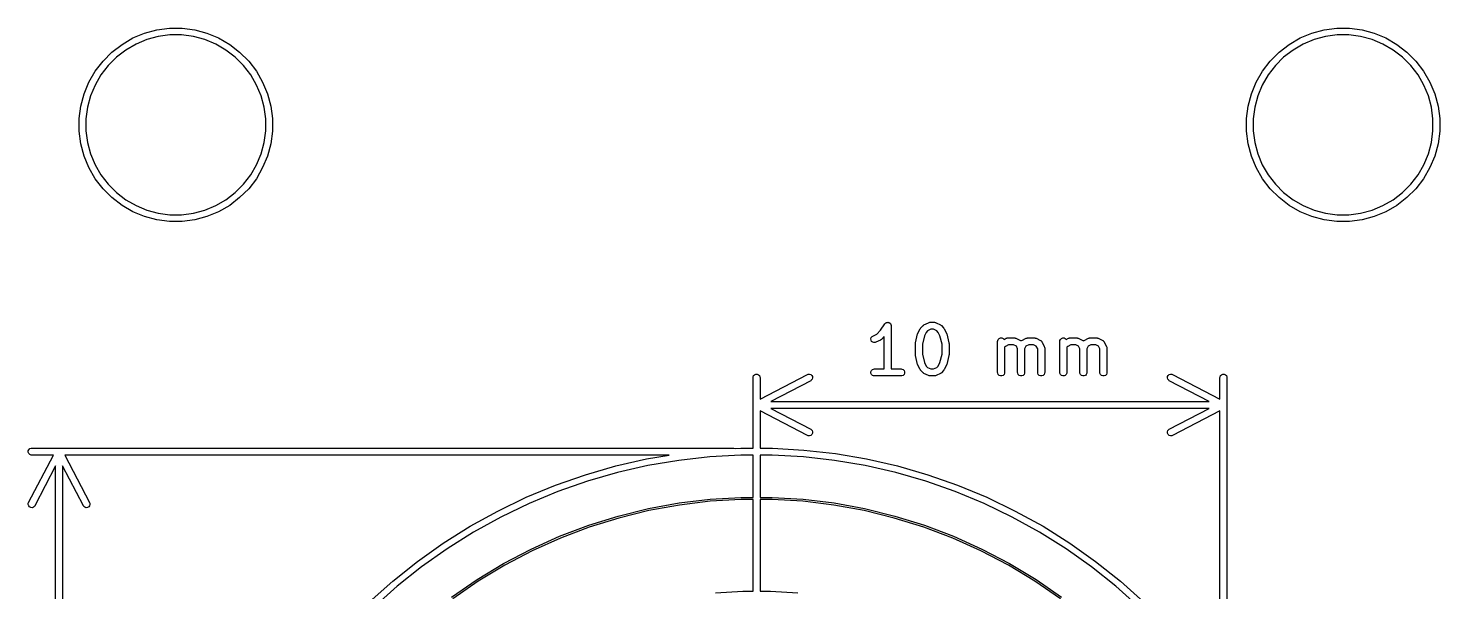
# Model space of a CAD drawing. Header units: inches. Extents: x 0.78 to 7.64, y -5.36 to -1.05.
# Drawn here: x 3.596 to 4.786, y -2.48 to -2.005 of the extents above; entities that cross this region are included whole.
import ezdxf

# ---------------------------------------------------------------- set-up
doc = ezdxf.new("R2010")
doc.units = ezdxf.units.IN
doc.header["$MEASUREMENT"] = 0
doc.layers.add('BLACK', color=250, linetype='CONTINUOUS')

msp = doc.modelspace()

# ---------------------------------------------------------------- linework, layer by layer
at = {"layer": 'BLACK', "linetype": 'CONTINUOUS'}
for p, q in [((3.6843, -2.0133), (3.6942, -2.0093)), ((3.6942, -2.0093), (3.7045, -2.0065)), ((3.7045, -2.0065), (3.7151, -2.0051)), ((3.7155, -2.0108), (3.7057, -2.0121)), ((3.7151, -2.0051), (3.7258, -2.0051)), ((3.7254, -2.0108), (3.7155, -2.0108)), ((3.7353, -2.0121), (3.7254, -2.0108)), ((3.7258, -2.0051), (3.7364, -2.0065)), ((3.7364, -2.0065), (3.7467, -2.0093)), ((3.7467, -2.0093), (3.7566, -2.0133)), ((4.6686, -2.0133), (4.6785, -2.0093)), ((4.6785, -2.0093), (4.6888, -2.0065)), ((4.6888, -2.0065), (4.6994, -2.0051)), ((4.6998, -2.0108), (4.6899, -2.0121)), ((4.6994, -2.0051), (4.7101, -2.0051)), ((4.7097, -2.0108), (4.6998, -2.0108)), ((4.7195, -2.0121), (4.7097, -2.0108)), ((4.7101, -2.0051), (4.7207, -2.0065)), ((4.7207, -2.0065), (4.731, -2.0093)), ((4.731, -2.0093), (4.7409, -2.0133)), ((3.6666, -2.0252), (3.6751, -2.0187)), ((3.6751, -2.0187), (3.6843, -2.0133)), ((3.6869, -2.0185), (3.6783, -2.0235)), ((3.6961, -2.0147), (3.6869, -2.0185)), ((3.7057, -2.0121), (3.6961, -2.0147)), ((3.7449, -2.0147), (3.7353, -2.0121)), ((3.7541, -2.0185), (3.7449, -2.0147)), ((3.7627, -2.0235), (3.7541, -2.0185)), ((3.7566, -2.0133), (3.7659, -2.0187)), ((3.7659, -2.0187), (3.7743, -2.0252)), ((4.6509, -2.0252), (4.6593, -2.0187)), ((4.6593, -2.0187), (4.6686, -2.0133)), ((4.6711, -2.0185), (4.6625, -2.0235)), ((4.6803, -2.0147), (4.6711, -2.0185)), ((4.6899, -2.0121), (4.6803, -2.0147)), ((4.7291, -2.0147), (4.7195, -2.0121)), ((4.7383, -2.0185), (4.7291, -2.0147)), ((4.7469, -2.0235), (4.7383, -2.0185)), ((4.7409, -2.0133), (4.7501, -2.0187)), ((4.7501, -2.0187), (4.7586, -2.0252)), ((3.6525, -2.0412), (3.6591, -2.0328)), ((3.6591, -2.0328), (3.6666, -2.0252)), ((3.6704, -2.0295), (3.6634, -2.0365)), ((3.6783, -2.0235), (3.6704, -2.0295)), ((3.7705, -2.0295), (3.7627, -2.0235)), ((3.7776, -2.0365), (3.7705, -2.0295)), ((3.7743, -2.0252), (3.7819, -2.0328)), ((3.7819, -2.0328), (3.7884, -2.0412)), ((4.6368, -2.0412), (4.6433, -2.0328)), ((4.6433, -2.0328), (4.6509, -2.0252)), ((4.6546, -2.0295), (4.6476, -2.0365)), ((4.6625, -2.0235), (4.6546, -2.0295)), ((4.7548, -2.0295), (4.7469, -2.0235)), ((4.7618, -2.0365), (4.7548, -2.0295)), ((4.7586, -2.0252), (4.7661, -2.0328)), ((4.7661, -2.0328), (4.7726, -2.0412)), ((3.6472, -2.0505), (3.6525, -2.0412)), ((3.6573, -2.0444), (3.6524, -2.053)), ((3.6634, -2.0365), (3.6573, -2.0444)), ((3.7836, -2.0444), (3.7776, -2.0365)), ((3.7886, -2.053), (3.7836, -2.0444)), ((3.7884, -2.0412), (3.7937, -2.0505)), ((4.6315, -2.0505), (4.6368, -2.0412)), ((4.6416, -2.0444), (4.6366, -2.053)), ((4.6476, -2.0365), (4.6416, -2.0444)), ((4.7679, -2.0444), (4.7618, -2.0365)), ((4.7728, -2.053), (4.7679, -2.0444)), ((4.7726, -2.0412), (4.778, -2.0505)), ((3.6431, -2.0604), (3.6472, -2.0505)), ((3.6524, -2.053), (3.6486, -2.0622)), ((3.7924, -2.0622), (3.7886, -2.053)), ((3.7937, -2.0505), (3.7978, -2.0604)), ((4.6274, -2.0604), (4.6315, -2.0505)), ((4.6366, -2.053), (4.6328, -2.0622)), ((4.7766, -2.0622), (4.7728, -2.053)), ((4.778, -2.0505), (4.7821, -2.0604)), ((3.639, -2.0813), (3.6403, -2.0707)), ((3.6403, -2.0707), (3.6431, -2.0604)), ((3.6486, -2.0622), (3.646, -2.0718)), ((3.795, -2.0718), (3.7924, -2.0622)), ((3.7978, -2.0604), (3.8006, -2.0707)), ((3.8006, -2.0707), (3.802, -2.0813)), ((4.6232, -2.0813), (4.6246, -2.0707)), ((4.6246, -2.0707), (4.6274, -2.0604)), ((4.6328, -2.0622), (4.6302, -2.0718)), ((4.7792, -2.0718), (4.7766, -2.0622)), ((4.7821, -2.0604), (4.7848, -2.0707)), ((4.7848, -2.0707), (4.7862, -2.0813)), ((3.639, -2.0816), (3.639, -2.0813)), ((3.639, -2.092), (3.639, -2.0816)), ((3.646, -2.0718), (3.6447, -2.0816)), ((3.6447, -2.0816), (3.6447, -2.0916)), ((3.7963, -2.0816), (3.795, -2.0718)), ((3.7963, -2.0916), (3.7963, -2.0816)), ((3.802, -2.0813), (3.802, -2.092)), ((4.6232, -2.0816), (4.6232, -2.0813)), ((4.6232, -2.092), (4.6232, -2.0816)), ((4.6302, -2.0718), (4.6289, -2.0816)), ((4.6289, -2.0816), (4.6289, -2.0916)), ((4.7805, -2.0816), (4.7792, -2.0718)), ((4.7805, -2.0916), (4.7805, -2.0816)), ((4.7862, -2.0813), (4.7862, -2.092)), ((3.6403, -2.1026), (3.639, -2.092)), ((3.6447, -2.0916), (3.646, -2.1014)), ((3.795, -2.1014), (3.7963, -2.0916)), ((3.802, -2.092), (3.8006, -2.1026)), ((4.6246, -2.1026), (4.6232, -2.092)), ((4.6289, -2.0916), (4.6302, -2.1014)), ((4.7792, -2.1014), (4.7805, -2.0916)), ((4.7862, -2.092), (4.7848, -2.1026)), ((3.6431, -2.1129), (3.6403, -2.1026)), ((3.646, -2.1014), (3.6486, -2.111)), ((3.7924, -2.111), (3.795, -2.1014)), ((3.8006, -2.1026), (3.7978, -2.1129)), ((4.6274, -2.1129), (4.6246, -2.1026)), ((4.6302, -2.1014), (4.6328, -2.111)), ((4.7766, -2.111), (4.7792, -2.1014)), ((4.7848, -2.1026), (4.7821, -2.1129)), ((3.6472, -2.1227), (3.6431, -2.1129)), ((3.6486, -2.111), (3.6524, -2.1202)), ((3.7886, -2.1202), (3.7924, -2.111)), ((3.7978, -2.1129), (3.7937, -2.1227)), ((4.6315, -2.1227), (4.6274, -2.1129)), ((4.6328, -2.111), (4.6366, -2.1202)), ((4.7728, -2.1202), (4.7766, -2.111)), ((4.7821, -2.1129), (4.778, -2.1227)), ((3.6525, -2.132), (3.6472, -2.1227)), ((3.6524, -2.1202), (3.6573, -2.1288)), ((3.6573, -2.1288), (3.6634, -2.1367)), ((3.7776, -2.1367), (3.7836, -2.1288)), ((3.7836, -2.1288), (3.7886, -2.1202)), ((3.7937, -2.1227), (3.7884, -2.132)), ((4.6368, -2.132), (4.6315, -2.1227)), ((4.6366, -2.1202), (4.6416, -2.1288)), ((4.6416, -2.1288), (4.6476, -2.1367)), ((4.7618, -2.1367), (4.7679, -2.1288)), ((4.7679, -2.1288), (4.7728, -2.1202)), ((4.778, -2.1227), (4.7726, -2.132)), ((3.6591, -2.1405), (3.6525, -2.132)), ((3.6666, -2.148), (3.6591, -2.1405)), ((3.6634, -2.1367), (3.6704, -2.1437)), ((3.7705, -2.1437), (3.7776, -2.1367)), ((3.7819, -2.1405), (3.7743, -2.148)), ((3.7884, -2.132), (3.7819, -2.1405)), ((4.6433, -2.1405), (4.6368, -2.132)), ((4.6509, -2.148), (4.6433, -2.1405)), ((4.6476, -2.1367), (4.6546, -2.1437)), ((4.7548, -2.1437), (4.7618, -2.1367)), ((4.7661, -2.1405), (4.7586, -2.148)), ((4.7726, -2.132), (4.7661, -2.1405)), ((3.6751, -2.1545), (3.6666, -2.148)), ((3.6704, -2.1437), (3.6783, -2.1498)), ((3.6783, -2.1498), (3.6869, -2.1547)), ((3.7541, -2.1547), (3.7627, -2.1498)), ((3.7627, -2.1498), (3.7705, -2.1437)), ((3.7743, -2.148), (3.7659, -2.1545)), ((4.6593, -2.1545), (4.6509, -2.148)), ((4.6546, -2.1437), (4.6625, -2.1498)), ((4.6625, -2.1498), (4.6711, -2.1547)), ((4.7383, -2.1547), (4.7469, -2.1498)), ((4.7469, -2.1498), (4.7548, -2.1437)), ((4.7586, -2.148), (4.7501, -2.1545)), ((3.6843, -2.1599), (3.6751, -2.1545)), ((3.6942, -2.164), (3.6843, -2.1599)), ((3.6869, -2.1547), (3.6961, -2.1585)), ((3.7045, -2.1667), (3.6942, -2.164)), ((3.6961, -2.1585), (3.7057, -2.1611)), ((3.7057, -2.1611), (3.7155, -2.1624)), ((3.7155, -2.1624), (3.7254, -2.1624)), ((3.7254, -2.1624), (3.7353, -2.1611)), ((3.7353, -2.1611), (3.7449, -2.1585)), ((3.7467, -2.164), (3.7364, -2.1667)), ((3.7449, -2.1585), (3.7541, -2.1547)), ((3.7566, -2.1599), (3.7467, -2.164)), ((3.7659, -2.1545), (3.7566, -2.1599)), ((4.6686, -2.1599), (4.6593, -2.1545)), ((4.6785, -2.164), (4.6686, -2.1599)), ((4.6711, -2.1547), (4.6803, -2.1585)), ((4.6888, -2.1667), (4.6785, -2.164)), ((4.6803, -2.1585), (4.6899, -2.1611)), ((4.6899, -2.1611), (4.6998, -2.1624)), ((4.6998, -2.1624), (4.7097, -2.1624)), ((4.7097, -2.1624), (4.7195, -2.1611)), ((4.7195, -2.1611), (4.7291, -2.1585)), ((4.731, -2.164), (4.7207, -2.1667)), ((4.7291, -2.1585), (4.7383, -2.1547)), ((4.7409, -2.1599), (4.731, -2.164)), ((4.7501, -2.1545), (4.7409, -2.1599)), ((3.7151, -2.1681), (3.7045, -2.1667)), ((3.7258, -2.1681), (3.7151, -2.1681)), ((3.7364, -2.1667), (3.7258, -2.1681)), ((4.6994, -2.1681), (4.6888, -2.1667)), ((4.7101, -2.1681), (4.6994, -2.1681)), ((4.7207, -2.1667), (4.7101, -2.1681)), ((4.3115, -2.263), (4.3147, -2.2598)), ((4.3147, -2.2598), (4.3183, -2.2545)), ((4.3183, -2.2545), (4.3187, -2.254)), ((4.3183, -2.2545), (4.3183, -2.2545)), ((4.3183, -2.2545), (4.3183, -2.2545)), ((4.3183, -2.2545), (4.3183, -2.2545)), ((4.3187, -2.254), (4.3189, -2.2538)), ((4.3189, -2.2538), (4.3191, -2.2536)), ((4.3191, -2.2536), (4.3194, -2.2535)), ((4.3194, -2.2535), (4.3196, -2.2534)), ((4.3196, -2.2534), (4.3199, -2.2533)), ((4.3199, -2.2533), (4.3202, -2.2532)), ((4.3202, -2.2532), (4.3205, -2.2532)), ((4.3205, -2.2532), (4.3208, -2.2531)), ((4.3208, -2.2531), (4.321, -2.2532)), ((4.321, -2.2532), (4.3213, -2.2532)), ((4.3213, -2.2532), (4.3216, -2.2533)), ((4.3216, -2.2533), (4.3219, -2.2534)), ((4.3219, -2.2534), (4.3221, -2.2535)), ((4.3221, -2.2535), (4.3224, -2.2536)), ((4.3224, -2.2536), (4.3226, -2.2538)), ((4.3226, -2.2538), (4.3228, -2.254)), ((4.3228, -2.254), (4.323, -2.2542)), ((4.323, -2.2542), (4.3232, -2.2545)), ((4.3232, -2.2545), (4.3233, -2.2547)), ((4.3233, -2.2547), (4.3235, -2.255)), ((4.3235, -2.255), (4.3235, -2.2552)), ((4.3235, -2.2552), (4.3237, -2.2555)), ((4.3237, -2.2555), (4.3237, -2.2561)), ((4.3237, -2.2561), (4.3237, -2.2561)), ((4.3237, -2.2561), (4.3237, -2.2561)), ((4.3237, -2.2561), (4.3237, -2.2561)), ((4.3237, -2.2561), (4.3237, -2.2925)), ((4.3462, -2.2623), (4.3481, -2.2585)), ((4.3481, -2.2585), (4.3483, -2.2583)), ((4.3483, -2.2582), (4.3484, -2.2581)), ((4.3483, -2.2583), (4.3483, -2.2582)), ((4.3484, -2.2581), (4.3484, -2.258)), ((4.3484, -2.258), (4.3485, -2.258)), ((4.3485, -2.258), (4.3487, -2.2578)), ((4.3487, -2.2578), (4.3505, -2.2559)), ((4.3505, -2.2559), (4.3508, -2.2557)), ((4.3508, -2.2557), (4.3508, -2.2556)), ((4.3508, -2.2556), (4.3509, -2.2556)), ((4.3509, -2.2556), (4.351, -2.2555)), ((4.351, -2.2555), (4.3511, -2.2555)), ((4.3511, -2.2555), (4.3513, -2.2553)), ((4.3513, -2.2553), (4.3551, -2.2535)), ((4.3544, -2.2604), (4.3532, -2.2616)), ((4.3571, -2.259), (4.3544, -2.2604)), ((4.3551, -2.2535), (4.3556, -2.2532)), ((4.3556, -2.2532), (4.3557, -2.2532)), ((4.3557, -2.2532), (4.3558, -2.2532)), ((4.3558, -2.2532), (4.3564, -2.2531)), ((4.3564, -2.2531), (4.3601, -2.2531)), ((4.3594, -2.259), (4.3571, -2.259)), ((4.3621, -2.2604), (4.3594, -2.259)), ((4.3601, -2.2531), (4.3607, -2.2532)), ((4.3607, -2.2532), (4.3608, -2.2532)), ((4.3608, -2.2532), (4.3609, -2.2532)), ((4.3609, -2.2532), (4.3615, -2.2535)), ((4.3615, -2.2535), (4.3652, -2.2553)), ((4.3633, -2.2616), (4.3621, -2.2604)), ((4.3652, -2.2553), (4.3654, -2.2555)), ((4.3654, -2.2555), (4.3655, -2.2555)), ((4.3655, -2.2555), (4.3656, -2.2556)), ((4.3656, -2.2556), (4.3657, -2.2556)), ((4.3657, -2.2556), (4.3657, -2.2557)), ((4.3657, -2.2557), (4.366, -2.2559)), ((4.366, -2.2559), (4.3678, -2.2578)), ((4.3678, -2.2578), (4.368, -2.258)), ((4.368, -2.258), (4.3681, -2.258)), ((4.3681, -2.258), (4.3681, -2.2581)), ((4.3681, -2.2581), (4.3682, -2.2582)), ((4.3682, -2.2582), (4.3682, -2.2583)), ((4.3682, -2.2583), (4.3684, -2.2585)), ((4.3684, -2.2585), (4.3703, -2.2623)), ((4.3066, -2.267), (4.3069, -2.2659)), ((4.3067, -2.2681), (4.3066, -2.267)), ((4.3072, -2.2692), (4.3067, -2.2681)), ((4.3069, -2.2659), (4.3077, -2.265)), ((4.3081, -2.2699), (4.3072, -2.2692)), ((4.3077, -2.265), (4.3082, -2.2647)), ((4.3091, -2.2703), (4.3081, -2.2699)), ((4.3082, -2.2647), (4.3115, -2.263)), ((4.3103, -2.2702), (4.3091, -2.2703)), ((4.3108, -2.27), (4.3103, -2.2702)), ((4.3146, -2.2681), (4.3108, -2.27)), ((4.3148, -2.268), (4.3146, -2.2681)), ((4.3149, -2.2679), (4.3148, -2.268)), ((4.315, -2.2679), (4.3149, -2.2679)), ((4.3151, -2.2678), (4.315, -2.2679)), ((4.3154, -2.2676), (4.3151, -2.2677)), ((4.3151, -2.2677), (4.3151, -2.2678)), ((4.3178, -2.2651), (4.3154, -2.2676)), ((4.3178, -2.2925), (4.3178, -2.2651)), ((4.3441, -2.2704), (4.346, -2.2629)), ((4.3441, -2.2705), (4.3441, -2.2704)), ((4.3441, -2.2707), (4.3441, -2.2705)), ((4.3441, -2.2705), (4.3441, -2.2705)), ((4.3441, -2.2709), (4.3441, -2.2707)), ((4.3441, -2.271), (4.3441, -2.2709)), ((4.3441, -2.2711), (4.3441, -2.271)), ((4.3441, -2.2805), (4.3441, -2.2711)), ((4.346, -2.2628), (4.3461, -2.2626)), ((4.346, -2.2629), (4.346, -2.2628)), ((4.346, -2.2628), (4.346, -2.2628)), ((4.3461, -2.2626), (4.3462, -2.2623)), ((4.3462, -2.2623), (4.3462, -2.2623)), ((4.3462, -2.2623), (4.3462, -2.2623)), ((4.3517, -2.2646), (4.35, -2.2715)), ((4.35, -2.2715), (4.35, -2.2801)), ((4.3532, -2.2616), (4.3517, -2.2646)), ((4.3648, -2.2646), (4.3633, -2.2616)), ((4.3666, -2.2715), (4.3648, -2.2646)), ((4.3666, -2.2801), (4.3666, -2.2715)), ((4.3703, -2.2623), (4.3703, -2.2623)), ((4.3703, -2.2623), (4.3703, -2.2623)), ((4.3703, -2.2623), (4.3704, -2.2626)), ((4.3704, -2.2626), (4.3705, -2.2628)), ((4.3705, -2.2628), (4.3705, -2.2628)), ((4.3705, -2.2628), (4.3705, -2.2629)), ((4.3705, -2.2629), (4.3724, -2.2704)), ((4.3724, -2.2704), (4.3724, -2.2705)), ((4.3724, -2.2705), (4.3724, -2.2705)), ((4.3724, -2.2705), (4.3724, -2.2707)), ((4.3724, -2.2707), (4.3725, -2.2709)), ((4.3725, -2.2709), (4.3724, -2.271)), ((4.3724, -2.271), (4.3725, -2.2711)), ((4.3725, -2.2711), (4.3725, -2.2805)), ((4.4134, -2.2692), (4.4135, -2.2686)), ((4.4134, -2.2955), (4.4134, -2.2692)), ((4.4135, -2.2686), (4.4139, -2.2676)), ((4.4139, -2.2676), (4.4147, -2.2668)), ((4.4147, -2.2668), (4.4158, -2.2663)), ((4.4158, -2.2663), (4.417, -2.2663)), ((4.417, -2.2663), (4.418, -2.2668)), ((4.418, -2.2668), (4.4188, -2.2675)), ((4.4188, -2.2675), (4.4207, -2.2666)), ((4.4227, -2.2722), (4.42, -2.2735)), ((4.4207, -2.2666), (4.4212, -2.2664)), ((4.4212, -2.2664), (4.4213, -2.2664)), ((4.4213, -2.2664), (4.4214, -2.2663)), ((4.4214, -2.2663), (4.422, -2.2663)), ((4.422, -2.2663), (4.4276, -2.2663)), ((4.4269, -2.2722), (4.4227, -2.2722)), ((4.4292, -2.2733), (4.4269, -2.2722)), ((4.4276, -2.2663), (4.4282, -2.2663)), ((4.4282, -2.2663), (4.4283, -2.2664)), ((4.4283, -2.2664), (4.4284, -2.2664)), ((4.4284, -2.2664), (4.4289, -2.2666)), ((4.4289, -2.2666), (4.4327, -2.2685)), ((4.4303, -2.2755), (4.4292, -2.2733)), ((4.4327, -2.2685), (4.4328, -2.2685)), ((4.4328, -2.2685), (4.4328, -2.2685)), ((4.4328, -2.2685), (4.4329, -2.2686)), ((4.4329, -2.2686), (4.4332, -2.2688)), ((4.4332, -2.2688), (4.4332, -2.2688)), ((4.4332, -2.2688), (4.4333, -2.2688)), ((4.4333, -2.2688), (4.4336, -2.2686)), ((4.4336, -2.2686), (4.4337, -2.2685)), ((4.4337, -2.2685), (4.4337, -2.2685)), ((4.4337, -2.2685), (4.4338, -2.2685)), ((4.4338, -2.2685), (4.4376, -2.2666)), ((4.4373, -2.2733), (4.4362, -2.2755)), ((4.4396, -2.2722), (4.4373, -2.2733)), ((4.4376, -2.2666), (4.4381, -2.2664)), ((4.4381, -2.2664), (4.4382, -2.2664)), ((4.4382, -2.2664), (4.4383, -2.2663)), ((4.4383, -2.2663), (4.4389, -2.2663)), ((4.4389, -2.2663), (4.4445, -2.2663)), ((4.4438, -2.2722), (4.4396, -2.2722)), ((4.446, -2.2733), (4.4438, -2.2722)), ((4.4445, -2.2663), (4.4451, -2.2663)), ((4.4451, -2.2663), (4.4452, -2.2664)), ((4.4452, -2.2664), (4.4453, -2.2664)), ((4.4453, -2.2664), (4.4458, -2.2666)), ((4.4458, -2.2666), (4.4496, -2.2685)), ((4.4472, -2.2755), (4.446, -2.2733)), ((4.4496, -2.2685), (4.4497, -2.2685)), ((4.4497, -2.2685), (4.4497, -2.2685)), ((4.4497, -2.2685), (4.4498, -2.2686)), ((4.4498, -2.2686), (4.4501, -2.2688)), ((4.4501, -2.2688), (4.4503, -2.269)), ((4.4503, -2.269), (4.4506, -2.2693)), ((4.4506, -2.2693), (4.4508, -2.2696)), ((4.4508, -2.2696), (4.4508, -2.2696)), ((4.4508, -2.2696), (4.4508, -2.2697)), ((4.4508, -2.2697), (4.4509, -2.2698)), ((4.4509, -2.2698), (4.4528, -2.2735)), ((4.4659, -2.2692), (4.466, -2.2686)), ((4.4659, -2.2955), (4.4659, -2.2692)), ((4.466, -2.2686), (4.4664, -2.2676)), ((4.4664, -2.2676), (4.4672, -2.2668)), ((4.4672, -2.2668), (4.4683, -2.2663)), ((4.4683, -2.2663), (4.4694, -2.2663)), ((4.4694, -2.2663), (4.4705, -2.2668)), ((4.4705, -2.2668), (4.4713, -2.2675)), ((4.4713, -2.2675), (4.4732, -2.2666)), ((4.4752, -2.2722), (4.4725, -2.2735)), ((4.4732, -2.2666), (4.4737, -2.2664)), ((4.4737, -2.2664), (4.4738, -2.2664)), ((4.4738, -2.2664), (4.4739, -2.2663)), ((4.4739, -2.2663), (4.4745, -2.2663)), ((4.4745, -2.2663), (4.4801, -2.2663)), ((4.4794, -2.2722), (4.4752, -2.2722)), ((4.4817, -2.2733), (4.4794, -2.2722)), ((4.4801, -2.2663), (4.4807, -2.2663)), ((4.4807, -2.2663), (4.4808, -2.2664)), ((4.4808, -2.2664), (4.4809, -2.2664)), ((4.4809, -2.2664), (4.4814, -2.2666)), ((4.4814, -2.2666), (4.4852, -2.2685)), ((4.4828, -2.2755), (4.4817, -2.2733)), ((4.4852, -2.2685), (4.4853, -2.2685)), ((4.4853, -2.2685), (4.4853, -2.2685)), ((4.4853, -2.2685), (4.4854, -2.2686)), ((4.4854, -2.2686), (4.4857, -2.2688)), ((4.4857, -2.2688), (4.4857, -2.2688)), ((4.4857, -2.2688), (4.4858, -2.2688)), ((4.4858, -2.2688), (4.4861, -2.2686)), ((4.4861, -2.2686), (4.4862, -2.2685)), ((4.4862, -2.2685), (4.4862, -2.2685)), ((4.4862, -2.2685), (4.4863, -2.2685)), ((4.4863, -2.2685), (4.49, -2.2666)), ((4.4898, -2.2733), (4.4887, -2.2755)), ((4.4921, -2.2722), (4.4898, -2.2733)), ((4.49, -2.2666), (4.4906, -2.2664)), ((4.4906, -2.2664), (4.4907, -2.2664)), ((4.4907, -2.2664), (4.4908, -2.2663)), ((4.4908, -2.2663), (4.4914, -2.2663)), ((4.4914, -2.2663), (4.497, -2.2663)), ((4.4963, -2.2722), (4.4921, -2.2722)), ((4.4985, -2.2733), (4.4963, -2.2722)), ((4.497, -2.2663), (4.4976, -2.2663)), ((4.4976, -2.2663), (4.4977, -2.2664)), ((4.4977, -2.2664), (4.4978, -2.2664)), ((4.4978, -2.2664), (4.4983, -2.2666)), ((4.4983, -2.2666), (4.5021, -2.2685)), ((4.4997, -2.2755), (4.4985, -2.2733)), ((4.5021, -2.2685), (4.5022, -2.2685)), ((4.5022, -2.2685), (4.5022, -2.2685)), ((4.5022, -2.2685), (4.5023, -2.2686)), ((4.5023, -2.2686), (4.5025, -2.2688)), ((4.5025, -2.2688), (4.5028, -2.269)), ((4.5028, -2.269), (4.5031, -2.2693)), ((4.5031, -2.2693), (4.5033, -2.2696)), ((4.5033, -2.2696), (4.5033, -2.2696)), ((4.5033, -2.2696), (4.5033, -2.2697)), ((4.5033, -2.2697), (4.5034, -2.2698)), ((4.5034, -2.2698), (4.5053, -2.2735)), ((4.3441, -2.2806), (4.3441, -2.2805)), ((4.3441, -2.2808), (4.3441, -2.2806)), ((4.3441, -2.2806), (4.3441, -2.2806)), ((4.3441, -2.281), (4.3441, -2.2808)), ((4.3441, -2.2811), (4.3441, -2.281)), ((4.3441, -2.2812), (4.3441, -2.2811)), ((4.346, -2.2887), (4.3441, -2.2812)), ((4.35, -2.2801), (4.3517, -2.2869)), ((4.3648, -2.2869), (4.3666, -2.2801)), ((4.3724, -2.2812), (4.3705, -2.2887)), ((4.3725, -2.2805), (4.3724, -2.2806)), ((4.3724, -2.2806), (4.3725, -2.2806)), ((4.3725, -2.2806), (4.3724, -2.2808)), ((4.3724, -2.2808), (4.3724, -2.281)), ((4.3724, -2.281), (4.3724, -2.2811)), ((4.3724, -2.2811), (4.3724, -2.2812)), ((4.42, -2.2735), (4.4193, -2.2742)), ((4.4193, -2.2742), (4.4193, -2.2955)), ((4.4303, -2.2955), (4.4303, -2.2755)), ((4.4362, -2.2755), (4.4362, -2.2955)), ((4.4472, -2.2955), (4.4472, -2.2755)), ((4.4528, -2.2735), (4.453, -2.2741)), ((4.453, -2.2741), (4.453, -2.2742)), ((4.453, -2.2742), (4.453, -2.2743)), ((4.453, -2.2743), (4.4531, -2.2748)), ((4.4531, -2.2748), (4.4531, -2.2955)), ((4.4725, -2.2735), (4.4718, -2.2742)), ((4.4718, -2.2742), (4.4718, -2.2955)), ((4.4828, -2.2955), (4.4828, -2.2755)), ((4.4887, -2.2755), (4.4887, -2.2955)), ((4.4997, -2.2955), (4.4997, -2.2755)), ((4.5053, -2.2735), (4.5055, -2.2741)), ((4.5055, -2.2741), (4.5055, -2.2742)), ((4.5055, -2.2742), (4.5055, -2.2743)), ((4.5055, -2.2743), (4.5056, -2.2748)), ((4.5056, -2.2748), (4.5056, -2.2955)), ((4.2085, -2.2973), (4.2096, -2.2969)), ((4.2096, -2.2969), (4.2107, -2.2969)), ((4.2107, -2.2969), (4.2118, -2.2973)), ((4.2531, -2.2971), (4.2537, -2.2969)), ((4.2537, -2.2969), (4.2548, -2.2968)), ((4.2548, -2.2968), (4.2559, -2.2972)), ((4.3066, -2.2949), (4.3071, -2.2938)), ((4.3066, -2.296), (4.3066, -2.2949)), ((4.3071, -2.2971), (4.3066, -2.296)), ((4.3071, -2.2938), (4.3079, -2.293)), ((4.3079, -2.2979), (4.3071, -2.2971)), ((4.3079, -2.293), (4.3089, -2.2926)), ((4.3089, -2.2926), (4.3095, -2.2925)), ((4.3095, -2.2925), (4.3178, -2.2925)), ((4.3237, -2.2925), (4.332, -2.2925)), ((4.332, -2.2925), (4.3326, -2.2926)), ((4.3326, -2.2926), (4.3337, -2.293)), ((4.3337, -2.293), (4.3345, -2.2938)), ((4.3345, -2.2971), (4.3337, -2.2979)), ((4.3345, -2.2938), (4.3349, -2.2949)), ((4.3349, -2.296), (4.3345, -2.2971)), ((4.3349, -2.2949), (4.3349, -2.296)), ((4.3461, -2.289), (4.346, -2.2887)), ((4.346, -2.2887), (4.346, -2.2887)), ((4.346, -2.2887), (4.346, -2.2887)), ((4.3462, -2.2892), (4.3461, -2.289)), ((4.3462, -2.2893), (4.3462, -2.2892)), ((4.3462, -2.2892), (4.3462, -2.2892)), ((4.3481, -2.293), (4.3462, -2.2893)), ((4.3483, -2.2933), (4.3481, -2.293)), ((4.3483, -2.2934), (4.3483, -2.2933)), ((4.3484, -2.2934), (4.3483, -2.2934)), ((4.3484, -2.2935), (4.3484, -2.2934)), ((4.3485, -2.2936), (4.3484, -2.2935)), ((4.3487, -2.2938), (4.3485, -2.2936)), ((4.3505, -2.2957), (4.3487, -2.2938)), ((4.3508, -2.2959), (4.3505, -2.2957)), ((4.3509, -2.296), (4.3508, -2.2959)), ((4.3508, -2.2959), (4.3508, -2.2959)), ((4.351, -2.296), (4.3509, -2.296)), ((4.3511, -2.2961), (4.351, -2.296)), ((4.3513, -2.2962), (4.3511, -2.2961)), ((4.3551, -2.2981), (4.3513, -2.2962)), ((4.3517, -2.2869), (4.3532, -2.29)), ((4.3532, -2.29), (4.3544, -2.2912)), ((4.3544, -2.2912), (4.3571, -2.2925)), ((4.3571, -2.2925), (4.3594, -2.2925)), ((4.3594, -2.2925), (4.3621, -2.2912)), ((4.3652, -2.2962), (4.3615, -2.2981)), ((4.3621, -2.2912), (4.3633, -2.29)), ((4.3633, -2.29), (4.3648, -2.2869)), ((4.3654, -2.2961), (4.3652, -2.2962)), ((4.3655, -2.296), (4.3654, -2.2961)), ((4.3656, -2.296), (4.3655, -2.296)), ((4.3657, -2.2959), (4.3656, -2.296)), ((4.366, -2.2957), (4.3657, -2.2959)), ((4.3657, -2.2959), (4.3657, -2.2959)), ((4.3678, -2.2938), (4.366, -2.2957)), ((4.368, -2.2936), (4.3678, -2.2938)), ((4.3681, -2.2935), (4.368, -2.2936)), ((4.3682, -2.2934), (4.3681, -2.2934)), ((4.3681, -2.2934), (4.3681, -2.2935)), ((4.3684, -2.293), (4.3682, -2.2933)), ((4.3682, -2.2933), (4.3682, -2.2934)), ((4.3703, -2.2893), (4.3684, -2.293)), ((4.3704, -2.289), (4.3703, -2.2892)), ((4.3703, -2.2892), (4.3703, -2.2892)), ((4.3703, -2.2892), (4.3703, -2.2893)), ((4.3705, -2.2887), (4.3704, -2.289)), ((4.3705, -2.2887), (4.3705, -2.2887)), ((4.3705, -2.2887), (4.3705, -2.2887)), ((4.4135, -2.296), (4.4134, -2.2955)), ((4.4139, -2.2971), (4.4135, -2.296)), ((4.4147, -2.2979), (4.4139, -2.2971)), ((4.4188, -2.2971), (4.418, -2.2979)), ((4.4193, -2.296), (4.4188, -2.2971)), ((4.4193, -2.2955), (4.4193, -2.296)), ((4.4304, -2.296), (4.4303, -2.2955)), ((4.4308, -2.2971), (4.4304, -2.296)), ((4.4316, -2.2979), (4.4308, -2.2971)), ((4.4357, -2.2971), (4.4349, -2.2979)), ((4.4361, -2.296), (4.4357, -2.2971)), ((4.4362, -2.2955), (4.4361, -2.296)), ((4.4472, -2.296), (4.4472, -2.2955)), ((4.4477, -2.2971), (4.4472, -2.296)), ((4.4485, -2.2979), (4.4477, -2.2971)), ((4.4526, -2.2971), (4.4518, -2.2979)), ((4.453, -2.296), (4.4526, -2.2971)), ((4.4531, -2.2955), (4.453, -2.296)), ((4.466, -2.296), (4.4659, -2.2955)), ((4.4664, -2.2971), (4.466, -2.296)), ((4.4672, -2.2979), (4.4664, -2.2971)), ((4.4713, -2.2971), (4.4705, -2.2979)), ((4.4718, -2.296), (4.4713, -2.2971)), ((4.4718, -2.2955), (4.4718, -2.296)), ((4.4828, -2.296), (4.4828, -2.2955)), ((4.4833, -2.2971), (4.4828, -2.296)), ((4.4841, -2.2979), (4.4833, -2.2971)), ((4.4882, -2.2971), (4.4874, -2.2979)), ((4.4886, -2.296), (4.4882, -2.2971)), ((4.4887, -2.2955), (4.4886, -2.296)), ((4.4997, -2.296), (4.4997, -2.2955)), ((4.5002, -2.2971), (4.4997, -2.296)), ((4.501, -2.2979), (4.5002, -2.2971)), ((4.5051, -2.2971), (4.5043, -2.2979)), ((4.5055, -2.296), (4.5051, -2.2971)), ((4.5056, -2.2955), (4.5055, -2.296)), ((4.5581, -2.2972), (4.5592, -2.2968)), ((4.5592, -2.2968), (4.5603, -2.2969)), ((4.5603, -2.2969), (4.5609, -2.2971)), ((4.6022, -2.2973), (4.6033, -2.2969)), ((4.6033, -2.2969), (4.6044, -2.2969)), ((4.6044, -2.2969), (4.6055, -2.2973)), ((4.2072, -2.2997), (4.2073, -2.2992)), ((4.2072, -2.3594), (4.2072, -2.2997)), ((4.2073, -2.2992), (4.2077, -2.2981)), ((4.2077, -2.2981), (4.2085, -2.2973)), ((4.2118, -2.2973), (4.2126, -2.2981)), ((4.2126, -2.2981), (4.213, -2.2992)), ((4.213, -2.2992), (4.2131, -2.2997)), ((4.2131, -2.318), (4.2531, -2.2971)), ((4.2131, -2.2997), (4.2131, -2.318)), ((4.2559, -2.3024), (4.2222, -2.3199)), ((4.2559, -2.2972), (4.2568, -2.2979)), ((4.2563, -2.302), (4.2559, -2.3024)), ((4.2571, -2.3012), (4.2563, -2.302)), ((4.2568, -2.2979), (4.2573, -2.2989)), ((4.2574, -2.3001), (4.2571, -2.3012)), ((4.2573, -2.2989), (4.2574, -2.3001)), ((4.3089, -2.2984), (4.3079, -2.2979)), ((4.3095, -2.2984), (4.3089, -2.2984)), ((4.332, -2.2984), (4.3095, -2.2984)), ((4.3326, -2.2984), (4.332, -2.2984)), ((4.3337, -2.2979), (4.3326, -2.2984)), ((4.3556, -2.2983), (4.3551, -2.2981)), ((4.3557, -2.2983), (4.3556, -2.2983)), ((4.3558, -2.2984), (4.3557, -2.2983)), ((4.3564, -2.2984), (4.3558, -2.2984)), ((4.3601, -2.2984), (4.3564, -2.2984)), ((4.3607, -2.2984), (4.3601, -2.2984)), ((4.3608, -2.2983), (4.3607, -2.2984)), ((4.3609, -2.2983), (4.3608, -2.2983)), ((4.3615, -2.2981), (4.3609, -2.2983)), ((4.4158, -2.2984), (4.4147, -2.2979)), ((4.417, -2.2984), (4.4158, -2.2984)), ((4.418, -2.2979), (4.417, -2.2984)), ((4.4327, -2.2984), (4.4316, -2.2979)), ((4.4338, -2.2984), (4.4327, -2.2984)), ((4.4349, -2.2979), (4.4338, -2.2984)), ((4.4495, -2.2984), (4.4485, -2.2979)), ((4.4507, -2.2984), (4.4495, -2.2984)), ((4.4518, -2.2979), (4.4507, -2.2984)), ((4.4683, -2.2984), (4.4672, -2.2979)), ((4.4694, -2.2984), (4.4683, -2.2984)), ((4.4705, -2.2979), (4.4694, -2.2984)), ((4.4852, -2.2984), (4.4841, -2.2979)), ((4.4863, -2.2984), (4.4852, -2.2984)), ((4.4874, -2.2979), (4.4863, -2.2984)), ((4.502, -2.2984), (4.501, -2.2979)), ((4.5032, -2.2984), (4.502, -2.2984)), ((4.5043, -2.2979), (4.5032, -2.2984)), ((4.5566, -2.3001), (4.5567, -2.2989)), ((4.5569, -2.3012), (4.5566, -2.3001)), ((4.5567, -2.2989), (4.5572, -2.2979)), ((4.5577, -2.302), (4.5569, -2.3012)), ((4.5572, -2.2979), (4.5581, -2.2972)), ((4.5581, -2.3024), (4.5577, -2.302)), ((4.5918, -2.3199), (4.5581, -2.3024)), ((4.5609, -2.2971), (4.6009, -2.318)), ((4.6009, -2.2997), (4.601, -2.2992)), ((4.6009, -2.318), (4.6009, -2.2997)), ((4.601, -2.2992), (4.6014, -2.2981)), ((4.6014, -2.2981), (4.6022, -2.2973)), ((4.6055, -2.2973), (4.6063, -2.2981)), ((4.6063, -2.2981), (4.6067, -2.2992)), ((4.6067, -2.2992), (4.6068, -2.2997)), ((4.6068, -2.2997), (4.6068, -2.5727)), ((4.2222, -2.3199), (4.5918, -2.3199)), ((4.2531, -2.3485), (4.2131, -2.3277)), ((4.2131, -2.3277), (4.2131, -2.3594)), ((4.2222, -2.3258), (4.2559, -2.3433)), ((4.5918, -2.3258), (4.2222, -2.3258)), ((4.5581, -2.3433), (4.5918, -2.3258)), ((4.6009, -2.3277), (4.5609, -2.3485)), ((4.6009, -2.5642), (4.6009, -2.3277)), ((4.2559, -2.3433), (4.2563, -2.3436)), ((4.2563, -2.3436), (4.2571, -2.3445)), ((4.2571, -2.3445), (4.2574, -2.3456)), ((4.5566, -2.3456), (4.5569, -2.3445)), ((4.5569, -2.3445), (4.5577, -2.3436)), ((4.5577, -2.3436), (4.5581, -2.3433)), ((4.2537, -2.3488), (4.2531, -2.3485)), ((4.2548, -2.3489), (4.2537, -2.3488)), ((4.2559, -2.3485), (4.2548, -2.3489)), ((4.2568, -2.3478), (4.2559, -2.3485)), ((4.2573, -2.3467), (4.2568, -2.3478)), ((4.2574, -2.3456), (4.2573, -2.3467)), ((4.5567, -2.3467), (4.5566, -2.3456)), ((4.5572, -2.3478), (4.5567, -2.3467)), ((4.5581, -2.3485), (4.5572, -2.3478)), ((4.5592, -2.3489), (4.5581, -2.3485)), ((4.5603, -2.3488), (4.5592, -2.3489)), ((4.5609, -2.3485), (4.5603, -2.3488)), ((3.5961, -2.3616), (3.5965, -2.3606)), ((3.5961, -2.3628), (3.5961, -2.3616)), ((3.5965, -2.3638), (3.5961, -2.3628)), ((3.5963, -2.4052), (3.6172, -2.3652)), ((3.5965, -2.3606), (3.5973, -2.3597)), ((3.5973, -2.3647), (3.5965, -2.3638)), ((3.5973, -2.3597), (3.5984, -2.3593)), ((3.5984, -2.3651), (3.5973, -2.3647)), ((3.5984, -2.3593), (3.599, -2.3593)), ((3.599, -2.3652), (3.5984, -2.3651)), ((3.599, -2.3593), (4.1905, -2.3593)), ((3.6172, -2.3652), (3.599, -2.3652)), ((3.6269, -2.3652), (3.6478, -2.4052)), ((4.1364, -2.3652), (3.6269, -2.3652)), ((4.0914, -2.3743), (4.1174, -2.3684)), ((4.1174, -2.3684), (4.1364, -2.3652)), ((4.1707, -2.3666), (4.1445, -2.3696)), ((4.197, -2.3652), (4.1707, -2.3666)), ((4.1905, -2.3593), (4.191, -2.3593)), ((4.191, -2.3593), (4.192, -2.3597)), ((4.192, -2.3597), (4.1968, -2.3594)), ((4.1968, -2.3594), (4.2072, -2.3594)), ((4.2072, -2.3652), (4.197, -2.3652)), ((4.2072, -2.4008), (4.2072, -2.3652)), ((4.2131, -2.3594), (4.2235, -2.3594)), ((4.2233, -2.3652), (4.2131, -2.3652)), ((4.2131, -2.3652), (4.2131, -2.4008)), ((4.2496, -2.3666), (4.2233, -2.3652)), ((4.2235, -2.3594), (4.2501, -2.3609)), ((4.2758, -2.3696), (4.2496, -2.3666)), ((4.2501, -2.3609), (4.2766, -2.3639)), ((4.2766, -2.3639), (4.3029, -2.3684)), ((4.3029, -2.3684), (4.3289, -2.3743)), ((3.6191, -2.3743), (3.6016, -2.4079)), ((3.6191, -3.295), (3.6191, -2.3743)), ((3.6425, -2.4079), (3.625, -2.3743)), ((3.625, -2.3743), (3.625, -3.295)), ((4.0658, -2.3817), (4.0914, -2.3743)), ((4.0928, -2.3799), (4.0675, -2.3872)), ((4.1185, -2.374), (4.0928, -2.3799)), ((4.1445, -2.3696), (4.1185, -2.374)), ((4.3018, -2.374), (4.2758, -2.3696)), ((4.3275, -2.3799), (4.3018, -2.374)), ((4.3528, -2.3872), (4.3275, -2.3799)), ((4.3289, -2.3743), (4.3545, -2.3817)), ((4.016, -2.4007), (4.0406, -2.3905)), ((4.0406, -2.3905), (4.0658, -2.3817)), ((4.0675, -2.3872), (4.0427, -2.3959)), ((4.3776, -2.3959), (4.3528, -2.3872)), ((4.3545, -2.3817), (4.3797, -2.3905)), ((4.3797, -2.3905), (4.4043, -2.4007)), ((3.992, -2.4123), (4.016, -2.4007)), ((4.0427, -2.3959), (4.0183, -2.4059)), ((4.1448, -2.4055), (4.1709, -2.4024)), ((4.171, -2.4041), (4.1451, -2.4073)), ((4.1709, -2.4024), (4.197, -2.4008)), ((4.1971, -2.4026), (4.171, -2.4041)), ((4.197, -2.4008), (4.2072, -2.4008)), ((4.2072, -2.4026), (4.1971, -2.4026)), ((4.2072, -2.4799), (4.2072, -2.4026)), ((4.2131, -2.4008), (4.2233, -2.4008)), ((4.2232, -2.4026), (4.2131, -2.4026)), ((4.2131, -2.4026), (4.2131, -2.4799)), ((4.2493, -2.4041), (4.2232, -2.4026)), ((4.2233, -2.4008), (4.2494, -2.4024)), ((4.2752, -2.4073), (4.2493, -2.4041)), ((4.2494, -2.4024), (4.2755, -2.4055)), ((4.402, -2.4059), (4.3776, -2.3959)), ((4.4043, -2.4007), (4.4283, -2.4123)), ((3.596, -2.4069), (3.5961, -2.4057)), ((3.5964, -2.408), (3.596, -2.4069)), ((3.5961, -2.4057), (3.5963, -2.4052)), ((3.5971, -2.4089), (3.5964, -2.408)), ((3.5981, -2.4094), (3.5971, -2.4089)), ((3.5993, -2.4095), (3.5981, -2.4094)), ((3.6004, -2.4091), (3.5993, -2.4095)), ((3.6013, -2.4084), (3.6004, -2.4091)), ((3.6016, -2.4079), (3.6013, -2.4084)), ((3.6428, -2.4084), (3.6425, -2.4079)), ((3.6437, -2.4091), (3.6428, -2.4084)), ((3.6448, -2.4095), (3.6437, -2.4091)), ((3.646, -2.4094), (3.6448, -2.4095)), ((3.647, -2.4089), (3.646, -2.4094)), ((3.6477, -2.408), (3.647, -2.4089)), ((3.6481, -2.4069), (3.6477, -2.408)), ((3.6478, -2.4052), (3.648, -2.4057)), ((3.648, -2.4057), (3.6481, -2.4069)), ((3.9686, -2.4252), (3.992, -2.4123)), ((4.0183, -2.4059), (3.9946, -2.4174)), ((4.0936, -2.4165), (4.1191, -2.4103)), ((4.1194, -2.412), (4.0941, -2.4182)), ((4.1191, -2.4103), (4.1448, -2.4055)), ((4.1451, -2.4073), (4.1194, -2.412)), ((4.3009, -2.412), (4.2752, -2.4073)), ((4.2755, -2.4055), (4.3013, -2.4103)), ((4.3262, -2.4182), (4.3009, -2.412)), ((4.3013, -2.4103), (4.3267, -2.4165)), ((4.4257, -2.4174), (4.402, -2.4059)), ((4.4283, -2.4123), (4.4517, -2.4252)), ((3.946, -2.4394), (3.9686, -2.4252)), ((3.9946, -2.4174), (3.9715, -2.4301)), ((4.044, -2.4336), (4.0686, -2.4243)), ((4.0691, -2.426), (4.0447, -2.4353)), ((4.0686, -2.4243), (4.0936, -2.4165)), ((4.0941, -2.4182), (4.0691, -2.426)), ((4.3512, -2.426), (4.3262, -2.4182)), ((4.3267, -2.4165), (4.3517, -2.4243)), ((4.3756, -2.4353), (4.3512, -2.426)), ((4.3517, -2.4243), (4.3763, -2.4336)), ((4.4488, -2.4301), (4.4257, -2.4174)), ((4.4517, -2.4252), (4.4743, -2.4394)), ((3.9243, -2.4548), (3.946, -2.4394)), ((3.9715, -2.4301), (3.9492, -2.4441)), ((4.0201, -2.4444), (4.044, -2.4336)), ((4.0447, -2.4353), (4.0209, -2.446)), ((4.3994, -2.446), (4.3756, -2.4353)), ((4.3763, -2.4336), (4.4002, -2.4444)), ((4.4711, -2.4441), (4.4488, -2.4301)), ((4.4743, -2.4394), (4.496, -2.4548)), ((3.9492, -2.4441), (3.9277, -2.4594)), ((3.9969, -2.4566), (4.0201, -2.4444)), ((4.0209, -2.446), (3.9978, -2.4581)), ((4.4225, -2.4581), (4.3994, -2.446)), ((4.4002, -2.4444), (4.4234, -2.4566)), ((4.4926, -2.4594), (4.4711, -2.4441)), ((3.9034, -2.4714), (3.9243, -2.4548)), ((3.9277, -2.4594), (3.9071, -2.4758)), ((3.9745, -2.4701), (3.9969, -2.4566)), ((3.9978, -2.4581), (3.9754, -2.4716)), ((4.4449, -2.4716), (4.4225, -2.4581)), ((4.4234, -2.4566), (4.4458, -2.4701)), ((4.5132, -2.4758), (4.4926, -2.4594)), ((4.496, -2.4548), (4.5169, -2.4714)), ((3.8836, -2.4892), (3.9034, -2.4714)), ((3.9529, -2.485), (3.9745, -2.4701)), ((3.9754, -2.4716), (3.954, -2.4865)), ((4.4663, -2.4865), (4.4449, -2.4716)), ((4.4458, -2.4701), (4.4674, -2.485)), ((4.5169, -2.4714), (4.5367, -2.4892)), ((3.9071, -2.4758), (3.8875, -2.4934)), ((4.1754, -2.4814), (4.1985, -2.4799)), ((4.1985, -2.4799), (4.2072, -2.4799)), ((4.2131, -2.4799), (4.2218, -2.4799)), ((4.2218, -2.4799), (4.2449, -2.4814)), ((4.5328, -2.4934), (4.5132, -2.4758))]:
    msp.add_line(p, q, dxfattribs=at)

doc.saveas('drawing.dxf')
